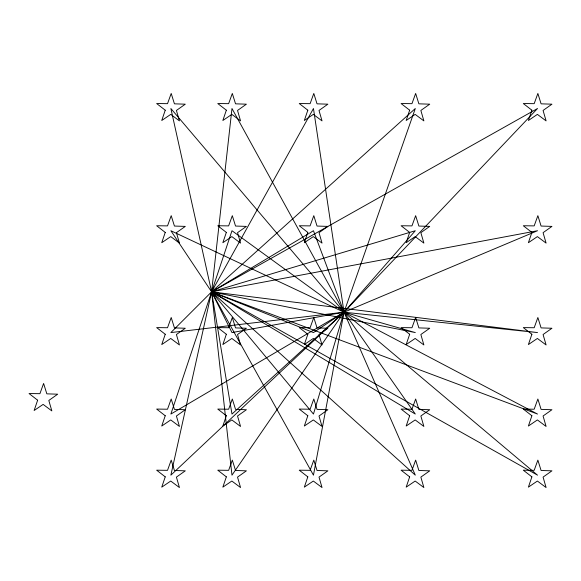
<?xml version="1.0" encoding="UTF-8"?>
<svg xmlns="http://www.w3.org/2000/svg" width="581" height="581" viewBox="0 0 581 581"><rect width="100%" height="100%" fill="white"/><g stroke="black" fill="none" stroke-linecap="round" stroke-linejoin="round"><path stroke-width="0.87" d="M211.607 291.836L231.979 108.509L344.01 312.208L415.306 475.164L211.607 291.836L170.865 230.73L344.01 312.208L537.527 414.057L211.607 291.836L170.865 108.509L344.01 312.208L415.306 414.057L211.607 291.836L170.865 332.579L344.01 312.208L537.527 332.579L211.607 291.836L170.865 475.164L344.01 312.208L537.527 108.509L211.607 291.836L231.979 475.164L344.01 312.208L415.306 230.73L211.607 291.836L231.979 414.057L344.01 312.208L537.527 230.73L211.607 291.836L231.979 332.579L344.01 312.208L415.306 332.579L211.607 291.836L313.457 108.509L344.01 312.208L313.457 475.164L211.607 291.836L415.306 108.509L344.01 312.208L313.457 414.057L211.607 291.836L313.457 230.73L344.01 312.208L537.527 475.164L211.607 291.836L313.457 332.579L344.01 312.208L231.979 230.73L170.865 414.057L344.01 312.208M37.634 400.207L34.134 410.498L43.132 404.398L51.84 410.905L48.811 400.462L57.693 394.194L46.829 393.845L43.604 383.46L39.915 393.686L29.05 393.54L37.634 400.207M165.236 110.201L161.743 120.492L170.734 114.384L179.442 120.892L176.413 110.455L185.295 104.181L174.431 103.832L171.206 93.454L167.517 103.672L156.652 103.527L165.236 110.201M165.236 232.415L161.743 242.705L170.734 236.605L179.442 243.112L176.413 232.669L185.295 226.401L174.431 226.053L171.206 215.674L167.517 225.893L156.652 225.748L165.236 232.415M226.343 110.201L222.85 120.492L231.841 114.384L240.549 120.892L237.527 110.455L246.402 104.181L235.537 103.832L232.32 93.454L228.631 103.672L217.766 103.527L226.343 110.201M165.236 334.264L161.743 344.555L170.734 338.454L179.442 344.961L176.413 334.518L185.295 328.25L174.431 327.902L171.206 317.516L167.517 327.742L156.652 327.597L165.236 334.264M226.343 232.415L222.85 242.705L231.841 236.605L240.549 243.112L237.527 232.669L246.402 226.401L235.537 226.053L232.32 215.674L228.631 225.893L217.766 225.748L226.343 232.415M165.236 415.749L161.743 426.033L170.734 419.932L179.442 426.439L176.413 416.003L185.295 409.728L174.431 409.38L171.206 399.002L167.517 409.22L156.652 409.075L165.236 415.749M165.236 476.856L161.743 487.147L170.734 481.046L179.442 487.546L176.413 477.11L185.295 470.835L174.431 470.487L171.206 460.108L167.517 470.334L156.652 470.189L165.236 476.856M226.343 334.264L222.85 344.555L231.841 338.454L240.549 344.961L237.527 334.518L246.402 328.25L235.537 327.902L232.32 317.516L228.631 327.742L217.766 327.597L226.343 334.264M307.821 110.201L304.328 120.492L313.326 114.384L322.027 120.892L319.005 110.455L327.88 104.181L317.023 103.832L313.798 93.454L310.109 103.672L299.244 103.527L307.821 110.201M226.343 415.749L222.85 426.033L231.841 419.932L240.549 426.439L237.527 416.003L246.402 409.728L235.537 409.38L232.32 399.002L228.631 409.22L217.766 409.075L226.343 415.749M307.821 232.415L304.328 242.705L313.326 236.605L322.027 243.112L319.005 232.669L327.88 226.401L317.023 226.053L313.798 215.674L310.109 225.893L299.244 225.748L307.821 232.415M226.343 476.856L222.85 487.147L231.841 481.046L240.549 487.546L237.527 477.11L246.402 470.835L235.537 470.487L232.32 460.108L228.631 470.334L217.766 470.189L226.343 476.856M307.821 334.264L304.328 344.555L313.326 338.454L322.027 344.961L319.005 334.518L327.88 328.25L317.023 327.902L313.798 317.516L310.109 327.742L299.244 327.597L307.821 334.264M409.67 110.201L406.177 120.492L415.175 114.384L423.876 120.892L420.855 110.455L429.729 104.181L418.872 103.832L415.647 93.454L411.958 103.672L401.093 103.527L409.67 110.201M307.821 415.749L304.328 426.033L313.326 419.932L322.027 426.439L319.005 416.003L327.88 409.728L317.023 409.38L313.798 399.002L310.109 409.22L299.244 409.075L307.821 415.749M307.821 476.856L304.328 487.147L313.326 481.046L322.027 487.546L319.005 477.11L327.88 470.835L317.023 470.487L313.798 460.108L310.109 470.334L299.244 470.189L307.821 476.856M409.67 232.415L406.177 242.705L415.175 236.605L423.876 243.112L420.855 232.669L429.729 226.401L418.872 226.053L415.647 215.674L411.958 225.893L401.093 225.748L409.67 232.415M409.67 334.264L406.177 344.555L415.175 338.454L423.876 344.961L420.855 334.518L429.729 328.25L418.872 327.902L415.647 317.516L411.958 327.742L401.093 327.597L409.67 334.264M409.67 415.749L406.177 426.033L415.175 419.932L423.876 426.439L420.855 416.003L429.729 409.728L418.872 409.38L415.647 399.002L411.958 409.22L401.093 409.075L409.67 415.749M531.891 110.201L528.398 120.492L537.389 114.384L546.096 120.892L543.075 110.455L551.95 104.181L541.085 103.832L537.868 93.454L534.179 103.672L523.307 103.527L531.891 110.201M409.67 476.856L406.177 487.147L415.175 481.046L423.876 487.546L420.855 477.11L429.729 470.835L418.872 470.487L415.647 460.108L411.958 470.334L401.093 470.189L409.67 476.856M531.891 232.415L528.398 242.705L537.389 236.605L546.096 243.112L543.075 232.669L551.95 226.401L541.085 226.053L537.868 215.674L534.179 225.893L523.307 225.748L531.891 232.415M531.891 334.264L528.398 344.555L537.389 338.454L546.096 344.961L543.075 334.518L551.95 328.25L541.085 327.902L537.868 317.516L534.179 327.742L523.307 327.597L531.891 334.264M531.891 415.749L528.398 426.033L537.389 419.932L546.096 426.439L543.075 416.003L551.95 409.728L541.085 409.38L537.868 399.002L534.179 409.22L523.307 409.075L531.891 415.749M531.891 476.856L528.398 487.147L537.389 481.046L546.096 487.546L543.075 477.11L551.95 470.835L541.085 470.487L537.868 460.108L534.179 470.334L523.307 470.189L531.891 476.856"/></g></svg>
